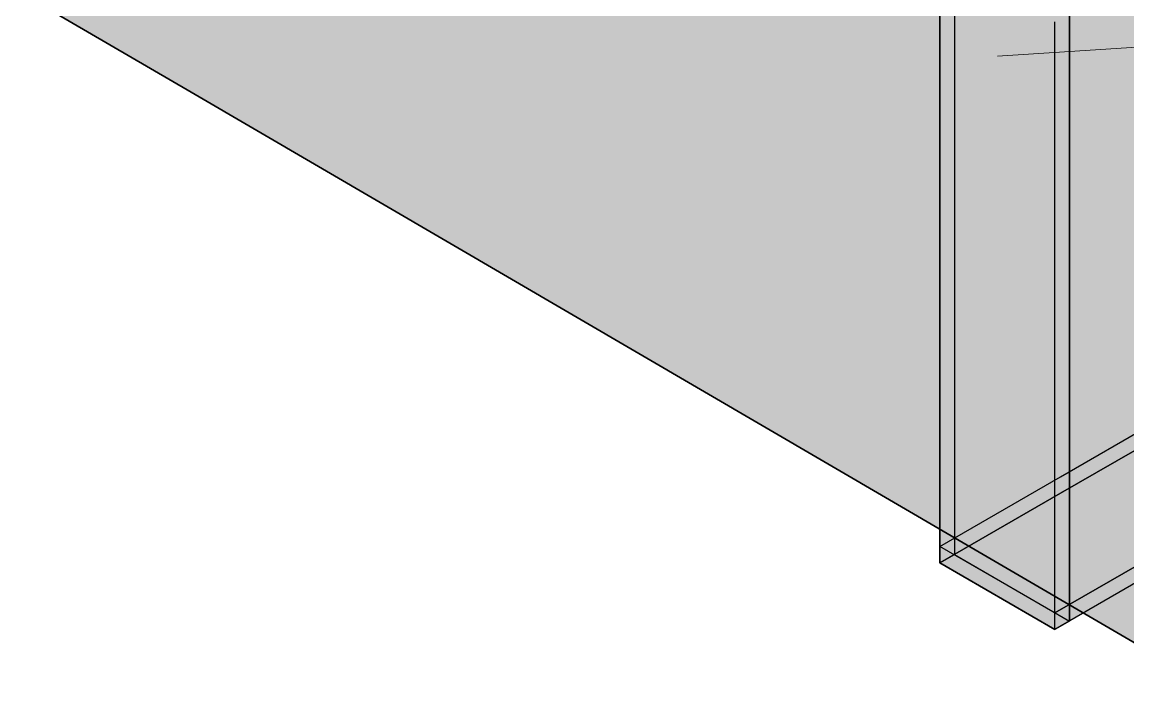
# Model space of a CAD drawing. Header units: metres. Extents: x 0 to 18.2, y -10 to 8.9.
# Drawn here: x 14.6034 to 14.8148, y 1.2934 to 1.4204 of the extents above; entities that cross this region are included whole.
import ezdxf

# ---------------------------------------------------------------- set-up
doc = ezdxf.new("R2010")
doc.units = ezdxf.units.M
doc.header["$LTSCALE"] = 0.25
doc.layers.add('ISO-ARISTAS', color=8, linetype='CONTINUOUS')
doc.layers.add('ISO-CONCRETO-SUP', color=254, linetype='CONTINUOUS', true_color=0xe8e8e8)
doc.layers.add('LLAMADAS', color=30, linetype='CONTINUOUS', lineweight=18)

msp = doc.modelspace()

# ---------------------------------------------------------------- linework, layer by layer
at = {"layer": 'ISO-ARISTAS', "color": 250}
for p, q in [((14.63567, 1.40703), (14.58695, 1.43544)), ((14.58695, 1.43544), (14.63567, 1.40703)), ((14.78164, 1.43478), (14.78164, 1.40575)), ((14.78164, 1.43478), (14.78164, 1.40575)), ((14.77889, 1.40416), (14.77889, 1.43319)), ((14.77889, 1.43319), (14.77889, 1.40416)), ((14.80363, 1.39305), (14.80363, 1.42208)), ((14.80363, 1.42208), (14.80363, 1.39305)), ((14.80088, 1.39146), (14.80088, 1.42049)), ((14.80088, 1.39146), (14.80088, 1.42049)), ((14.68438, 1.37862), (14.63567, 1.40703)), ((14.63567, 1.40703), (14.68438, 1.37862)), ((14.78164, 1.40575), (14.78164, 1.37672)), ((14.78164, 1.40575), (14.78164, 1.37672)), ((14.77889, 1.37514), (14.77889, 1.40416)), ((14.77889, 1.40416), (14.77889, 1.37514)), ((14.80363, 1.36402), (14.80363, 1.39305)), ((14.80363, 1.39305), (14.80363, 1.36402)), ((14.80088, 1.36244), (14.80088, 1.39146)), ((14.80088, 1.36244), (14.80088, 1.39146)), ((14.7331, 1.35022), (14.68438, 1.37862)), ((14.68438, 1.37862), (14.7331, 1.35022)), ((14.78164, 1.37672), (14.78164, 1.3477)), ((14.78164, 1.37672), (14.78164, 1.3477)), ((14.77889, 1.34611), (14.77889, 1.37514)), ((14.77889, 1.37514), (14.77889, 1.34611)), ((14.80363, 1.335), (14.80363, 1.36402)), ((14.80363, 1.36402), (14.80363, 1.335)), ((14.80088, 1.33341), (14.80088, 1.36244)), ((14.80088, 1.33341), (14.80088, 1.36244)), ((14.78181, 1.32181), (14.7331, 1.35022)), ((14.7331, 1.35022), (14.78181, 1.32181)), ((14.78164, 1.3477), (14.78164, 1.31868)), ((14.78164, 1.3477), (14.78164, 1.31868)), ((14.77889, 1.31709), (14.77889, 1.34611)), ((14.77889, 1.34611), (14.77889, 1.31709)), ((14.80194, 1.33357), (14.825, 1.34688)), ((14.80194, 1.33357), (14.825, 1.34688)), ((14.825, 1.34371), (14.80194, 1.3304)), ((14.80194, 1.3304), (14.825, 1.34371)), ((14.80363, 1.30598), (14.80363, 1.335)), ((14.80363, 1.335), (14.80363, 1.30598)), ((14.77889, 1.32026), (14.80194, 1.33357)), ((14.77889, 1.32026), (14.80194, 1.33357)), ((14.80088, 1.30439), (14.80088, 1.33341)), ((14.80088, 1.30439), (14.80088, 1.33341)), ((14.80194, 1.3304), (14.77889, 1.31709)), ((14.77889, 1.31709), (14.80194, 1.3304)), ((14.83052, 1.29341), (14.78181, 1.32181)), ((14.78181, 1.32181), (14.83052, 1.29341)), ((14.77889, 1.31709), (14.77889, 1.32026)), ((14.80088, 1.30756), (14.77889, 1.32026)), ((14.80088, 1.30756), (14.77889, 1.32026)), ((14.77889, 1.32026), (14.77889, 1.31709)), ((14.82394, 1.32087), (14.80088, 1.30756)), ((14.80088, 1.30756), (14.82394, 1.32087)), ((14.77889, 1.31709), (14.78164, 1.31868)), ((14.78164, 1.31868), (14.77889, 1.31709)), ((14.78164, 1.31868), (14.80363, 1.30598)), ((14.78164, 1.31868), (14.80363, 1.30598)), ((14.82394, 1.3177), (14.80088, 1.30439)), ((14.82394, 1.3177), (14.80088, 1.30439)), ((14.80088, 1.30439), (14.77889, 1.31709)), ((14.77889, 1.31709), (14.80088, 1.30439)), ((14.80088, 1.30439), (14.77889, 1.31709)), ((14.77889, 1.31709), (14.80088, 1.30439)), ((14.80088, 1.30439), (14.80088, 1.30756)), ((14.80088, 1.30439), (14.80088, 1.30756)), ((14.80363, 1.30598), (14.80088, 1.30439)), ((14.80363, 1.30598), (14.80088, 1.30439))]:
    msp.add_line(p, q, dxfattribs=at)
at = {"layer": 'ISO-CONCRETO-SUP', "true_color": 0xa5aab0}
for points in [[(14.58695, 1.43544), (14.63567, 1.40703), (14.58695, 1.48544), (14.63567, 1.45703)], [(14.68438, 1.42863), (14.7331, 1.40022), (14.68438, 1.47863), (14.7331, 1.45022)], [(14.78181, 1.42181), (14.83052, 1.39341), (14.78181, 1.47181), (14.83052, 1.44341)], [(14.63567, 1.40703), (14.68438, 1.37862), (14.63567, 1.45703), (14.68438, 1.42863)], [(14.7331, 1.40022), (14.78181, 1.37181), (14.7331, 1.45022), (14.78181, 1.42181)], [(14.68438, 1.37862), (14.7331, 1.35022), (14.68438, 1.42863), (14.7331, 1.40022)], [(14.78181, 1.37181), (14.83052, 1.34341), (14.78181, 1.42181), (14.83052, 1.39341)], [(14.7331, 1.35022), (14.78181, 1.32181), (14.7331, 1.40022), (14.78181, 1.37181)], [(14.78181, 1.32181), (14.83052, 1.29341), (14.78181, 1.37181), (14.83052, 1.34341)]]:
    msp.add_solid(points, dxfattribs=at)
at = {"layer": 'ISO-CONCRETO-SUP', "true_color": 0xb7bcc4}
for points in [[(14.84027, 1.46863), (14.88898, 1.44022), (14.8013, 1.44613), (14.85001, 1.41772)], [(14.62592, 1.45794), (14.67464, 1.42953), (14.58695, 1.43544), (14.63567, 1.40703)], [(14.71361, 1.45203), (14.76232, 1.42362), (14.67464, 1.42953), (14.72335, 1.40112)], [(14.8013, 1.44613), (14.85001, 1.41772), (14.76232, 1.42362), (14.81104, 1.39522)], [(14.67464, 1.42953), (14.72335, 1.40112), (14.63567, 1.40703), (14.68438, 1.37862)], [(14.76232, 1.42362), (14.81104, 1.39522), (14.72335, 1.40112), (14.77207, 1.37272)], [(14.85001, 1.41772), (14.89872, 1.38931), (14.81104, 1.39522), (14.85975, 1.36681)], [(14.72335, 1.40112), (14.77207, 1.37272), (14.68438, 1.37862), (14.7331, 1.35022)], [(14.81104, 1.39522), (14.85975, 1.36681), (14.77207, 1.37272), (14.82078, 1.34431)], [(14.77207, 1.37272), (14.82078, 1.34431), (14.7331, 1.35022), (14.78181, 1.32181)], [(14.82078, 1.34431), (14.86949, 1.31591), (14.78181, 1.32181), (14.83052, 1.29341)]]:
    msp.add_solid(points, dxfattribs=at)
at = {"layer": 'ISO-CONCRETO-SUP', "true_color": 0x6a7481}
for points in [[(14.78164, 1.40575), (14.77889, 1.40416), (14.78164, 1.43478), (14.77889, 1.43319)], [(14.80363, 1.39305), (14.80088, 1.39146), (14.80363, 1.42208), (14.80088, 1.42049)], [(14.78164, 1.37672), (14.77889, 1.37514), (14.78164, 1.40575), (14.77889, 1.40416)], [(14.80363, 1.36402), (14.80088, 1.36244), (14.80363, 1.39305), (14.80088, 1.39146)], [(14.78164, 1.3477), (14.77889, 1.34611), (14.78164, 1.37672), (14.77889, 1.37514)], [(14.80363, 1.335), (14.80088, 1.33341), (14.80363, 1.36402), (14.80088, 1.36244)], [(14.78164, 1.31868), (14.77889, 1.31709), (14.78164, 1.3477), (14.77889, 1.34611)], [(14.825, 1.34371), (14.80194, 1.3304), (14.825, 1.34688), (14.80194, 1.33357)], [(14.80363, 1.30598), (14.80088, 1.30439), (14.80363, 1.335), (14.80088, 1.33341)], [(14.80194, 1.3304), (14.77889, 1.31709), (14.80194, 1.33357), (14.77889, 1.32026)], [(14.82394, 1.3177), (14.80088, 1.30439), (14.82394, 1.32087), (14.80088, 1.30756)]]:
    msp.add_solid(points, dxfattribs=at)
at = {"layer": 'ISO-CONCRETO-SUP', "true_color": 0x768190}
for points in [[(14.78164, 1.40575), (14.80363, 1.39305), (14.78164, 1.43478), (14.80363, 1.42208)], [(14.77889, 1.40416), (14.80088, 1.39146), (14.77889, 1.43319), (14.80088, 1.42049)], [(14.78164, 1.37672), (14.80363, 1.36402), (14.78164, 1.40575), (14.80363, 1.39305)], [(14.77889, 1.37514), (14.80088, 1.36244), (14.77889, 1.40416), (14.80088, 1.39146)], [(14.78164, 1.3477), (14.80363, 1.335), (14.78164, 1.37672), (14.80363, 1.36402)], [(14.77889, 1.34611), (14.80088, 1.33341), (14.77889, 1.37514), (14.80088, 1.36244)], [(14.78164, 1.31868), (14.80363, 1.30598), (14.78164, 1.3477), (14.80363, 1.335)], [(14.77889, 1.31709), (14.80088, 1.30439), (14.77889, 1.34611), (14.80088, 1.33341)], [(14.77889, 1.31709), (14.80088, 1.30439), (14.77889, 1.32026), (14.80088, 1.30756)]]:
    msp.add_solid(points, dxfattribs=at)
at = {"layer": 'ISO-CONCRETO-SUP', "true_color": 0x838f9f}
for points in [[(14.825, 1.34688), (14.84699, 1.33418), (14.80194, 1.33357), (14.82394, 1.32087)], [(14.825, 1.34371), (14.84699, 1.33101), (14.80194, 1.3304), (14.82394, 1.3177)], [(14.80194, 1.33357), (14.82394, 1.32087), (14.77889, 1.32026), (14.80088, 1.30756)], [(14.80194, 1.3304), (14.82394, 1.3177), (14.77889, 1.31709), (14.80088, 1.30439)], [(14.78164, 1.31868), (14.80363, 1.30598), (14.77889, 1.31709), (14.80088, 1.30439)]]:
    msp.add_solid(points, dxfattribs=at)
at = {"layer": 'LLAMADAS'}
msp.add_line((16.71, 1.54008), (14.78989, 1.41391), dxfattribs=at)
msp.add_solid([(14.78989, 1.41391), (14.80111, 1.41079), (14.80061, 1.41848)], dxfattribs=at)

doc.saveas('drawing.dxf')
